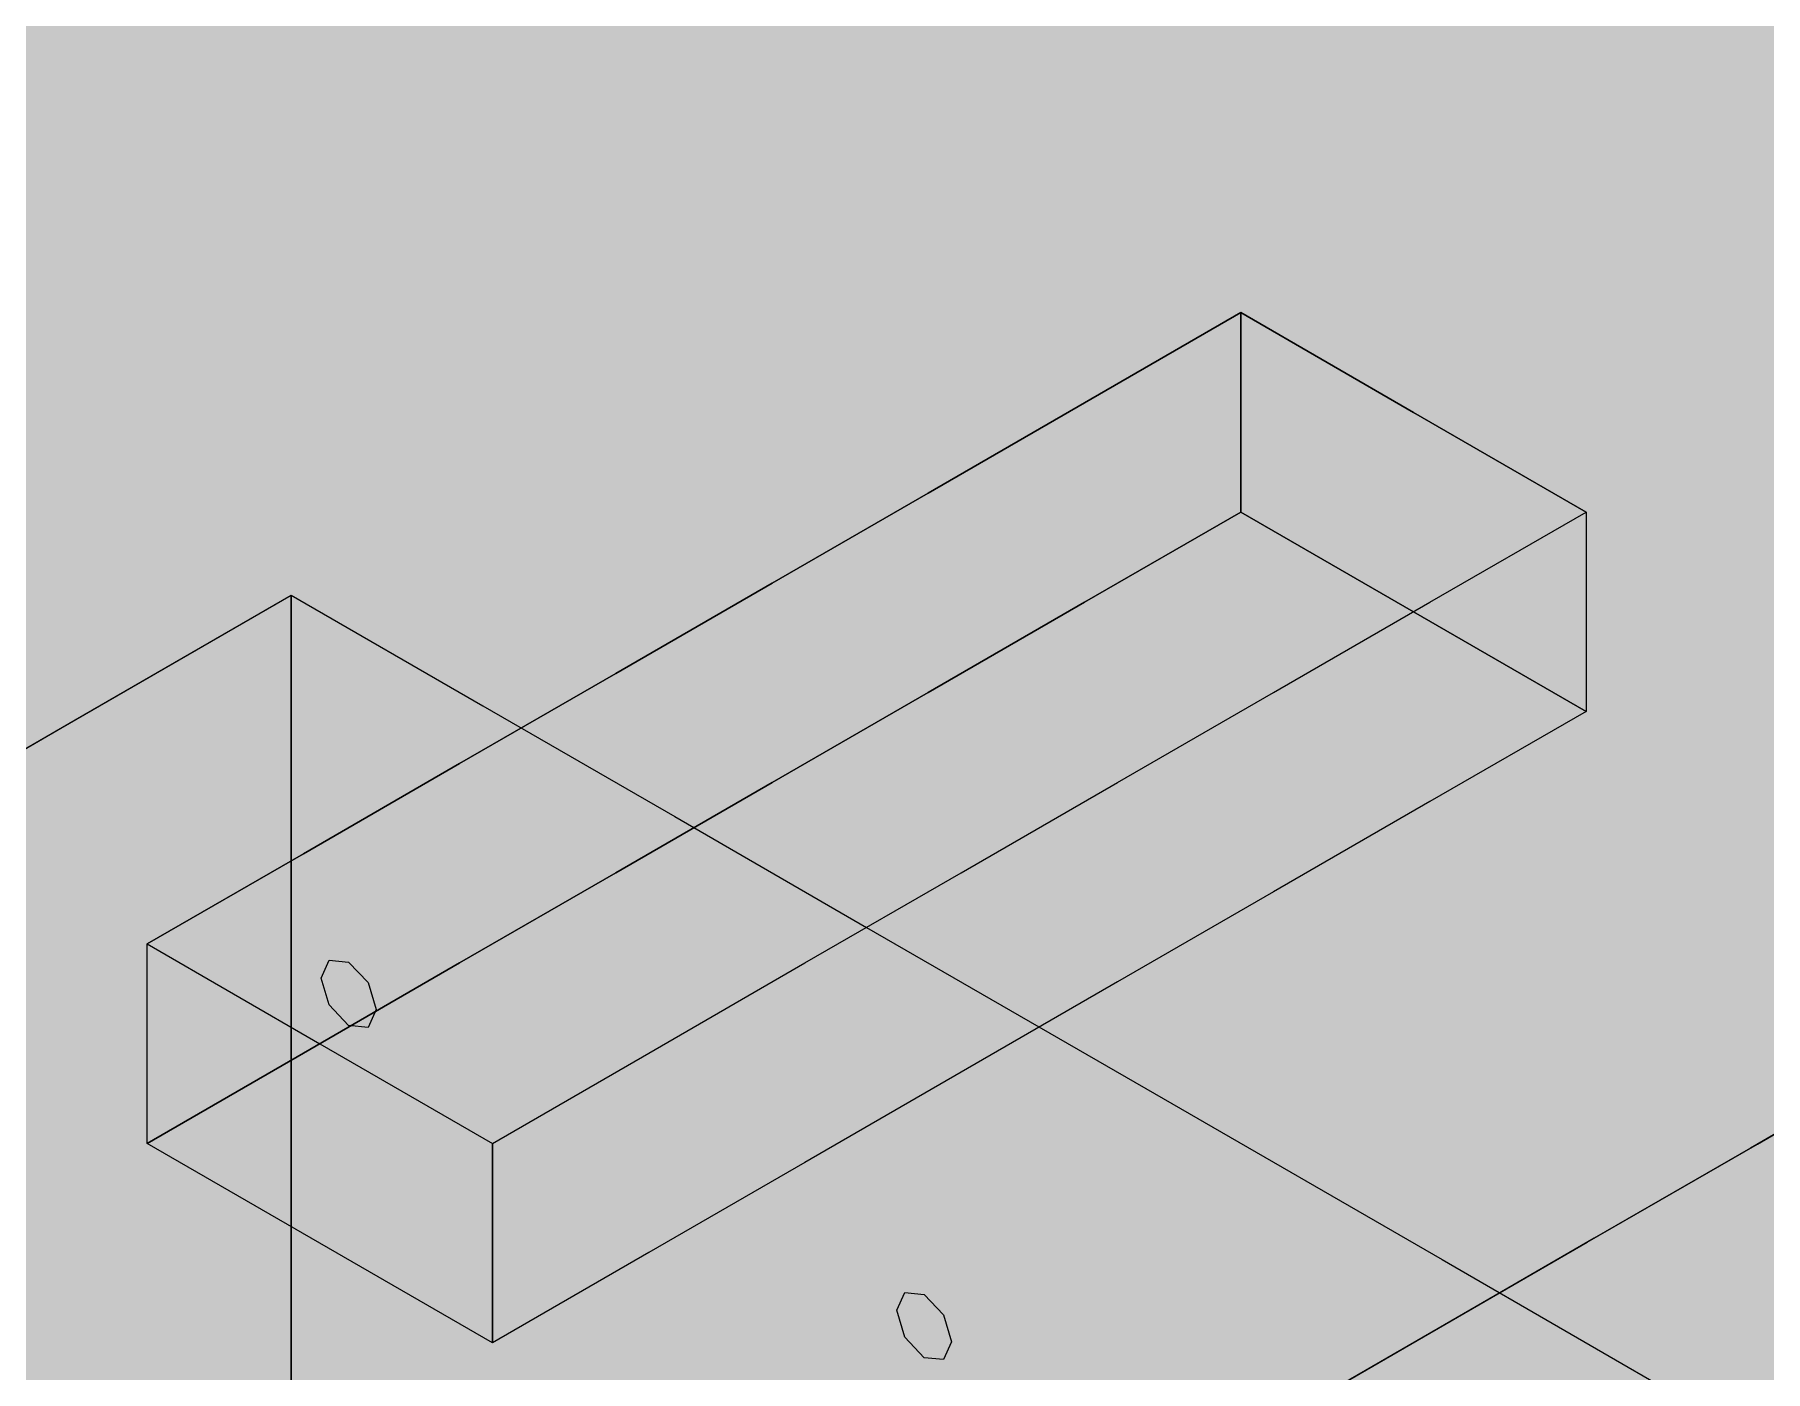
# Model space of a CAD drawing. Header units: metres. Extents: x 349021 to 349543, y 9281040 to 9281959.
# Drawn here: x 349207.323 to 349207.5834, y 9281044.6332 to 9281044.8343 of the extents above; entities that cross this region are included whole.
import ezdxf

# ---------------------------------------------------------------- set-up
doc = ezdxf.new("R2010")
doc.units = ezdxf.units.M
doc.header["$LTSCALE"] = 0.25
doc.layers.add('ISO-3D', color=7, linetype='CONTINUOUS', lineweight=13)
doc.layers.add('ISO-3D-ARISTAS', color=250, linetype='CONTINUOUS', lineweight=13)

msp = doc.modelspace()

# ---------------------------------------------------------------- linework, layer by layer
at = {"layer": 'ISO-3D', "true_color": 0x9e9c96}
for points in [[(349207.55068, 9281044.8475), (349207.52711, 9281044.83389), (349207.52615, 9281044.86167), (349207.50257, 9281044.84806)], [(349207.5988, 9281044.84694), (349207.57522, 9281044.83333), (349207.57426, 9281044.86111), (349207.55068, 9281044.8475)], [(349207.35181, 9281044.8387), (349207.32621, 9281044.82391), (349207.32621, 9281044.85348), (349207.3006, 9281044.8387)], [(349207.40302, 9281044.8387), (349207.37742, 9281044.82391), (349207.37742, 9281044.85348), (349207.35181, 9281044.8387)], [(349207.45423, 9281044.8387), (349207.42863, 9281044.82391), (349207.42863, 9281044.85348), (349207.40302, 9281044.8387)], [(349207.50544, 9281044.8387), (349207.47983, 9281044.82391), (349207.47983, 9281044.85348), (349207.45423, 9281044.8387)], [(349207.55665, 9281044.8387), (349207.53104, 9281044.82391), (349207.53104, 9281044.85348), (349207.50544, 9281044.8387)], [(349207.60785, 9281044.8387), (349207.58225, 9281044.82391), (349207.58225, 9281044.85348), (349207.55665, 9281044.8387)], [(349207.3348, 9281044.83619), (349207.31129, 9281044.82262), (349207.31026, 9281044.85036), (349207.28675, 9281044.83679)], [(349207.38284, 9281044.8356), (349207.35933, 9281044.82202), (349207.3583, 9281044.84976), (349207.3348, 9281044.83619)], [(349207.43088, 9281044.835), (349207.40738, 9281044.82143), (349207.40635, 9281044.84917), (349207.38284, 9281044.8356)], [(349207.479, 9281044.83444), (349207.45542, 9281044.82083), (349207.45446, 9281044.84861), (349207.43088, 9281044.835)], [(349207.52711, 9281044.83389), (349207.50353, 9281044.82028), (349207.50257, 9281044.84806), (349207.479, 9281044.83444)], [(349207.57522, 9281044.83333), (349207.55165, 9281044.81972), (349207.55068, 9281044.8475), (349207.52711, 9281044.83389)], [(349207.62478, 9281044.83194), (349207.6012, 9281044.81833), (349207.5988, 9281044.84694), (349207.57522, 9281044.83333)], [(349207.32621, 9281044.82391), (349207.3006, 9281044.80913), (349207.3006, 9281044.8387), (349207.275, 9281044.82391)], [(349207.37742, 9281044.82391), (349207.35181, 9281044.80913), (349207.35181, 9281044.8387), (349207.32621, 9281044.82391)], [(349207.42863, 9281044.82391), (349207.40302, 9281044.80913), (349207.40302, 9281044.8387), (349207.37742, 9281044.82391)], [(349207.47983, 9281044.82391), (349207.45423, 9281044.80913), (349207.45423, 9281044.8387), (349207.42863, 9281044.82391)], [(349207.53104, 9281044.82391), (349207.50544, 9281044.80913), (349207.50544, 9281044.8387), (349207.47983, 9281044.82391)], [(349207.58225, 9281044.82391), (349207.55665, 9281044.80913), (349207.55665, 9281044.8387), (349207.53104, 9281044.82391)], [(349207.63346, 9281044.82391), (349207.60785, 9281044.80913), (349207.60785, 9281044.8387), (349207.58225, 9281044.82391)], [(349207.35933, 9281044.82202), (349207.33583, 9281044.80845), (349207.3348, 9281044.83619), (349207.31129, 9281044.82262)], [(349207.40738, 9281044.82143), (349207.38387, 9281044.80786), (349207.38284, 9281044.8356), (349207.35933, 9281044.82202)], [(349207.45542, 9281044.82083), (349207.43192, 9281044.80726), (349207.43088, 9281044.835), (349207.40738, 9281044.82143)], [(349207.50353, 9281044.82028), (349207.47996, 9281044.80667), (349207.479, 9281044.83444), (349207.45542, 9281044.82083)], [(349207.55165, 9281044.81972), (349207.52807, 9281044.80611), (349207.52711, 9281044.83389), (349207.50353, 9281044.82028)], [(349207.6012, 9281044.81833), (349207.57763, 9281044.80472), (349207.57522, 9281044.83333), (349207.55165, 9281044.81972)], [(349207.35181, 9281044.80913), (349207.32621, 9281044.79435), (349207.32621, 9281044.82391), (349207.3006, 9281044.80913)], [(349207.40302, 9281044.80913), (349207.37742, 9281044.79435), (349207.37742, 9281044.82391), (349207.35181, 9281044.80913)], [(349207.45423, 9281044.80913), (349207.42863, 9281044.79435), (349207.42863, 9281044.82391), (349207.40302, 9281044.80913)], [(349207.50544, 9281044.80913), (349207.47983, 9281044.79435), (349207.47983, 9281044.82391), (349207.45423, 9281044.80913)], [(349207.55665, 9281044.80913), (349207.53104, 9281044.79435), (349207.53104, 9281044.82391), (349207.50544, 9281044.80913)], [(349207.60785, 9281044.80913), (349207.58225, 9281044.79435), (349207.58225, 9281044.82391), (349207.55665, 9281044.80913)], [(349207.33583, 9281044.80845), (349207.31232, 9281044.79488), (349207.31129, 9281044.82262), (349207.28778, 9281044.80905)], [(349207.38387, 9281044.80786), (349207.36037, 9281044.79429), (349207.35933, 9281044.82202), (349207.33583, 9281044.80845)], [(349207.43192, 9281044.80726), (349207.40841, 9281044.79369), (349207.40738, 9281044.82143), (349207.38387, 9281044.80786)], [(349207.47996, 9281044.80667), (349207.45645, 9281044.7931), (349207.45542, 9281044.82083), (349207.43192, 9281044.80726)], [(349207.52807, 9281044.80611), (349207.5045, 9281044.7925), (349207.50353, 9281044.82028), (349207.47996, 9281044.80667)], [(349207.57763, 9281044.80472), (349207.55405, 9281044.79111), (349207.55165, 9281044.81972), (349207.52807, 9281044.80611)], [(349207.62718, 9281044.80333), (349207.60361, 9281044.78972), (349207.6012, 9281044.81833), (349207.57763, 9281044.80472)], [(349207.32621, 9281044.79435), (349207.3006, 9281044.77957), (349207.3006, 9281044.80913), (349207.275, 9281044.79435)], [(349207.36037, 9281044.79429), (349207.33686, 9281044.78071), (349207.33583, 9281044.80845), (349207.31232, 9281044.79488)], [(349207.37742, 9281044.79435), (349207.35181, 9281044.77957), (349207.35181, 9281044.80913), (349207.32621, 9281044.79435)], [(349207.40841, 9281044.79369), (349207.3849, 9281044.78012), (349207.38387, 9281044.80786), (349207.36037, 9281044.79429)], [(349207.42863, 9281044.79435), (349207.40302, 9281044.77957), (349207.40302, 9281044.80913), (349207.37742, 9281044.79435)], [(349207.47983, 9281044.79435), (349207.45423, 9281044.77957), (349207.45423, 9281044.80913), (349207.42863, 9281044.79435)], [(349207.53104, 9281044.79435), (349207.50544, 9281044.77957), (349207.50544, 9281044.80913), (349207.47983, 9281044.79435)], [(349207.58225, 9281044.79435), (349207.55665, 9281044.77957), (349207.55665, 9281044.80913), (349207.53104, 9281044.79435)], [(349207.63346, 9281044.79435), (349207.60785, 9281044.77957), (349207.60785, 9281044.80913), (349207.58225, 9281044.79435)], [(349207.45645, 9281044.7931), (349207.43295, 9281044.77952), (349207.43192, 9281044.80726), (349207.40841, 9281044.79369)], [(349207.5045, 9281044.7925), (349207.48099, 9281044.77893), (349207.47996, 9281044.80667), (349207.45645, 9281044.7931)], [(349207.55405, 9281044.79111), (349207.53048, 9281044.7775), (349207.52807, 9281044.80611), (349207.5045, 9281044.7925)], [(349207.60361, 9281044.78972), (349207.58003, 9281044.77611), (349207.57763, 9281044.80472), (349207.55405, 9281044.79111)], [(349207.33686, 9281044.78071), (349207.31335, 9281044.76714), (349207.31232, 9281044.79488), (349207.28882, 9281044.78131)], [(349207.35181, 9281044.77957), (349207.32621, 9281044.76478), (349207.32621, 9281044.79435), (349207.3006, 9281044.77957)], [(349207.3849, 9281044.78012), (349207.3614, 9281044.76655), (349207.36037, 9281044.79429), (349207.33686, 9281044.78071)], [(349207.40302, 9281044.77957), (349207.37742, 9281044.76478), (349207.37742, 9281044.79435), (349207.35181, 9281044.77957)], [(349207.43295, 9281044.77952), (349207.40944, 9281044.76595), (349207.40841, 9281044.79369), (349207.3849, 9281044.78012)], [(349207.45423, 9281044.77957), (349207.42863, 9281044.76478), (349207.42863, 9281044.79435), (349207.40302, 9281044.77957)], [(349207.48099, 9281044.77893), (349207.45748, 9281044.76536), (349207.45645, 9281044.7931), (349207.43295, 9281044.77952)], [(349207.50544, 9281044.77957), (349207.47983, 9281044.76478), (349207.47983, 9281044.79435), (349207.45423, 9281044.77957)], [(349207.55665, 9281044.77957), (349207.53104, 9281044.76478), (349207.53104, 9281044.79435), (349207.50544, 9281044.77957)], [(349207.60785, 9281044.77957), (349207.58225, 9281044.76478), (349207.58225, 9281044.79435), (349207.55665, 9281044.77957)], [(349207.58003, 9281044.77611), (349207.55646, 9281044.7625), (349207.55405, 9281044.79111), (349207.53048, 9281044.7775)], [(349207.62742, 9281044.77597), (349207.60385, 9281044.76236), (349207.60361, 9281044.78972), (349207.58003, 9281044.77611)], [(349207.32621, 9281044.76478), (349207.3006, 9281044.75), (349207.3006, 9281044.77957), (349207.275, 9281044.76478)], [(349207.3614, 9281044.76655), (349207.33789, 9281044.75298), (349207.33686, 9281044.78071), (349207.31335, 9281044.76714)], [(349207.37742, 9281044.76478), (349207.35181, 9281044.75), (349207.35181, 9281044.77957), (349207.32621, 9281044.76478)], [(349207.40944, 9281044.76595), (349207.38593, 9281044.75238), (349207.3849, 9281044.78012), (349207.3614, 9281044.76655)], [(349207.42863, 9281044.76478), (349207.40302, 9281044.75), (349207.40302, 9281044.77957), (349207.37742, 9281044.76478)], [(349207.45748, 9281044.76536), (349207.43398, 9281044.75179), (349207.43295, 9281044.77952), (349207.40944, 9281044.76595)], [(349207.47983, 9281044.76478), (349207.45423, 9281044.75), (349207.45423, 9281044.77957), (349207.42863, 9281044.76478)], [(349207.53104, 9281044.76478), (349207.50544, 9281044.75), (349207.50544, 9281044.77957), (349207.47983, 9281044.76478)], [(349207.58225, 9281044.76478), (349207.55665, 9281044.75), (349207.55665, 9281044.77957), (349207.53104, 9281044.76478)], [(349207.63346, 9281044.76478), (349207.60785, 9281044.75), (349207.60785, 9281044.77957), (349207.58225, 9281044.76478)], [(349207.60385, 9281044.76236), (349207.58027, 9281044.74875), (349207.58003, 9281044.77611), (349207.55646, 9281044.7625)], [(349207.33789, 9281044.75298), (349207.31438, 9281044.7394), (349207.31335, 9281044.76714), (349207.28985, 9281044.75357)], [(349207.38593, 9281044.75238), (349207.36243, 9281044.73881), (349207.3614, 9281044.76655), (349207.33789, 9281044.75298)], [(349207.43398, 9281044.75179), (349207.41047, 9281044.73821), (349207.40944, 9281044.76595), (349207.38593, 9281044.75238)], [(349207.35181, 9281044.75), (349207.32621, 9281044.73522), (349207.32621, 9281044.76478), (349207.3006, 9281044.75)], [(349207.40302, 9281044.75), (349207.37742, 9281044.73522), (349207.37742, 9281044.76478), (349207.35181, 9281044.75)], [(349207.45423, 9281044.75), (349207.42863, 9281044.73522), (349207.42863, 9281044.76478), (349207.40302, 9281044.75)], [(349207.50544, 9281044.75), (349207.47983, 9281044.73522), (349207.47983, 9281044.76478), (349207.45423, 9281044.75)], [(349207.55665, 9281044.75), (349207.53104, 9281044.73522), (349207.53104, 9281044.76478), (349207.50544, 9281044.75)], [(349207.60785, 9281044.75), (349207.58225, 9281044.73522), (349207.58225, 9281044.76478), (349207.55665, 9281044.75)], [(349207.53048, 9281044.7475), (349207.50697, 9281044.73393), (349207.5045, 9281044.7625), (349207.48099, 9281044.74893)], [(349207.58027, 9281044.74875), (349207.55677, 9281044.73518), (349207.55646, 9281044.7625), (349207.53295, 9281044.74893)], [(349207.62766, 9281044.74861), (349207.60409, 9281044.735), (349207.60385, 9281044.76236), (349207.58027, 9281044.74875)], [(349207.36243, 9281044.73881), (349207.33892, 9281044.72524), (349207.33789, 9281044.75298), (349207.31438, 9281044.7394)], [(349207.41047, 9281044.73821), (349207.38696, 9281044.72464), (349207.38593, 9281044.75238), (349207.36243, 9281044.73881)], [(349207.32621, 9281044.73522), (349207.3006, 9281044.72043), (349207.3006, 9281044.75), (349207.275, 9281044.73522)], [(349207.37742, 9281044.73522), (349207.35181, 9281044.72043), (349207.35181, 9281044.75), (349207.32621, 9281044.73522)], [(349207.42863, 9281044.73522), (349207.40302, 9281044.72043), (349207.40302, 9281044.75), (349207.37742, 9281044.73522)], [(349207.47983, 9281044.73522), (349207.45423, 9281044.72043), (349207.45423, 9281044.75), (349207.42863, 9281044.73522)], [(349207.50697, 9281044.73393), (349207.48346, 9281044.72036), (349207.48099, 9281044.74893), (349207.45748, 9281044.73536)], [(349207.53104, 9281044.73522), (349207.50544, 9281044.72043), (349207.50544, 9281044.75), (349207.47983, 9281044.73522)], [(349207.55646, 9281044.7325), (349207.53295, 9281044.71893), (349207.53048, 9281044.7475), (349207.50697, 9281044.73393)], [(349207.55677, 9281044.73518), (349207.53326, 9281044.72161), (349207.53295, 9281044.74893), (349207.50945, 9281044.73536)], [(349207.58225, 9281044.73522), (349207.55665, 9281044.72043), (349207.55665, 9281044.75), (349207.53104, 9281044.73522)], [(349207.60409, 9281044.735), (349207.58058, 9281044.72143), (349207.58027, 9281044.74875), (349207.55677, 9281044.73518)], [(349207.63346, 9281044.73522), (349207.60785, 9281044.72043), (349207.60785, 9281044.75), (349207.58225, 9281044.73522)], [(349207.33892, 9281044.72524), (349207.31541, 9281044.71167), (349207.31438, 9281044.7394), (349207.29088, 9281044.72583)], [(349207.38696, 9281044.72464), (349207.36346, 9281044.71107), (349207.36243, 9281044.73881), (349207.33892, 9281044.72524)], [(349207.35181, 9281044.72043), (349207.32621, 9281044.70565), (349207.32621, 9281044.73522), (349207.3006, 9281044.72043)], [(349207.40302, 9281044.72043), (349207.37742, 9281044.70565), (349207.37742, 9281044.73522), (349207.35181, 9281044.72043)], [(349207.45423, 9281044.72043), (349207.42863, 9281044.70565), (349207.42863, 9281044.73522), (349207.40302, 9281044.72043)], [(349207.48346, 9281044.72036), (349207.45996, 9281044.70679), (349207.45748, 9281044.73536), (349207.43398, 9281044.72179)], [(349207.50544, 9281044.72043), (349207.47983, 9281044.70565), (349207.47983, 9281044.73522), (349207.45423, 9281044.72043)], [(349207.53326, 9281044.72161), (349207.50975, 9281044.70804), (349207.50945, 9281044.73536), (349207.48594, 9281044.72179)], [(349207.55665, 9281044.72043), (349207.53104, 9281044.70565), (349207.53104, 9281044.73522), (349207.50544, 9281044.72043)], [(349207.58058, 9281044.72143), (349207.55708, 9281044.70786), (349207.55677, 9281044.73518), (349207.53326, 9281044.72161)], [(349207.60785, 9281044.72043), (349207.58225, 9281044.70565), (349207.58225, 9281044.73522), (349207.55665, 9281044.72043)], [(349207.62791, 9281044.72125), (349207.6044, 9281044.70768), (349207.60409, 9281044.735), (349207.58058, 9281044.72143)], [(349207.53295, 9281044.71893), (349207.50945, 9281044.70536), (349207.50697, 9281044.73393), (349207.48346, 9281044.72036)], [(349207.36346, 9281044.71107), (349207.33995, 9281044.6975), (349207.33892, 9281044.72524), (349207.31541, 9281044.71167)], [(349207.45996, 9281044.70679), (349207.43645, 9281044.69321), (349207.43398, 9281044.72179), (349207.41047, 9281044.70821)], [(349207.50975, 9281044.70804), (349207.48625, 9281044.69446), (349207.48594, 9281044.72179), (349207.46243, 9281044.70821)], [(349207.55708, 9281044.70786), (349207.53357, 9281044.69429), (349207.53326, 9281044.72161), (349207.50975, 9281044.70804)], [(349207.32621, 9281044.70565), (349207.3006, 9281044.69087), (349207.3006, 9281044.72043), (349207.275, 9281044.70565)], [(349207.37742, 9281044.70565), (349207.35181, 9281044.69087), (349207.35181, 9281044.72043), (349207.32621, 9281044.70565)], [(349207.42863, 9281044.70565), (349207.40302, 9281044.69087), (349207.40302, 9281044.72043), (349207.37742, 9281044.70565)], [(349207.47983, 9281044.70565), (349207.45423, 9281044.69087), (349207.45423, 9281044.72043), (349207.42863, 9281044.70565)], [(349207.50945, 9281044.70536), (349207.48594, 9281044.69179), (349207.48346, 9281044.72036), (349207.45996, 9281044.70679)], [(349207.53104, 9281044.70565), (349207.50544, 9281044.69087), (349207.50544, 9281044.72043), (349207.47983, 9281044.70565)], [(349207.58225, 9281044.70565), (349207.55665, 9281044.69087), (349207.55665, 9281044.72043), (349207.53104, 9281044.70565)], [(349207.6044, 9281044.70768), (349207.58089, 9281044.69411), (349207.58058, 9281044.72143), (349207.55708, 9281044.70786)], [(349207.63346, 9281044.70565), (349207.60785, 9281044.69087), (349207.60785, 9281044.72043), (349207.58225, 9281044.70565)], [(349207.33995, 9281044.6975), (349207.31638, 9281044.68389), (349207.31541, 9281044.71167), (349207.29184, 9281044.69806)], [(349207.43645, 9281044.69321), (349207.41295, 9281044.67964), (349207.41047, 9281044.70821), (349207.38696, 9281044.69464)], [(349207.48594, 9281044.69179), (349207.46243, 9281044.67821), (349207.45996, 9281044.70679), (349207.43645, 9281044.69321)], [(349207.48625, 9281044.69446), (349207.46274, 9281044.68089), (349207.46243, 9281044.70821), (349207.43893, 9281044.69464)], [(349207.53357, 9281044.69429), (349207.51006, 9281044.68071), (349207.50975, 9281044.70804), (349207.48625, 9281044.69446)], [(349207.58089, 9281044.69411), (349207.55739, 9281044.68054), (349207.55708, 9281044.70786), (349207.53357, 9281044.69429)], [(349207.62821, 9281044.69393), (349207.60471, 9281044.68036), (349207.6044, 9281044.70768), (349207.58089, 9281044.69411)], [(349207.35181, 9281044.69087), (349207.32621, 9281044.67609), (349207.32621, 9281044.70565), (349207.3006, 9281044.69087)], [(349207.40302, 9281044.69087), (349207.37742, 9281044.67609), (349207.37742, 9281044.70565), (349207.35181, 9281044.69087)], [(349207.45423, 9281044.69087), (349207.42863, 9281044.67609), (349207.42863, 9281044.70565), (349207.40302, 9281044.69087)], [(349207.50544, 9281044.69087), (349207.47983, 9281044.67609), (349207.47983, 9281044.70565), (349207.45423, 9281044.69087)], [(349207.55665, 9281044.69087), (349207.53104, 9281044.67609), (349207.53104, 9281044.70565), (349207.50544, 9281044.69087)], [(349207.60785, 9281044.69087), (349207.58225, 9281044.67609), (349207.58225, 9281044.70565), (349207.55665, 9281044.69087)], [(349207.36593, 9281044.6825), (349207.34236, 9281044.66889), (349207.33995, 9281044.6975), (349207.31638, 9281044.68389)], [(349207.41295, 9281044.67964), (349207.38944, 9281044.66607), (349207.38696, 9281044.69464), (349207.36346, 9281044.68107)], [(349207.46243, 9281044.67821), (349207.43893, 9281044.66464), (349207.43645, 9281044.69321), (349207.41295, 9281044.67964)], [(349207.46274, 9281044.68089), (349207.43924, 9281044.66732), (349207.43893, 9281044.69464), (349207.41542, 9281044.68107)], [(349207.51006, 9281044.68071), (349207.48656, 9281044.66714), (349207.48625, 9281044.69446), (349207.46274, 9281044.68089)], [(349207.55739, 9281044.68054), (349207.53388, 9281044.66696), (349207.53357, 9281044.69429), (349207.51006, 9281044.68071)], [(349207.60471, 9281044.68036), (349207.5812, 9281044.66679), (349207.58089, 9281044.69411), (349207.55739, 9281044.68054)], [(349207.32621, 9281044.67609), (349207.3006, 9281044.6613), (349207.3006, 9281044.69087), (349207.275, 9281044.67609)], [(349207.37742, 9281044.67609), (349207.35181, 9281044.6613), (349207.35181, 9281044.69087), (349207.32621, 9281044.67609)], [(349207.42863, 9281044.67609), (349207.40302, 9281044.6613), (349207.40302, 9281044.69087), (349207.37742, 9281044.67609)], [(349207.47983, 9281044.67609), (349207.45423, 9281044.6613), (349207.45423, 9281044.69087), (349207.42863, 9281044.67609)], [(349207.53104, 9281044.67609), (349207.50544, 9281044.6613), (349207.50544, 9281044.69087), (349207.47983, 9281044.67609)], [(349207.58225, 9281044.67609), (349207.55665, 9281044.6613), (349207.55665, 9281044.69087), (349207.53104, 9281044.67609)], [(349207.63346, 9281044.67609), (349207.60785, 9281044.6613), (349207.60785, 9281044.69087), (349207.58225, 9281044.67609)], [(349207.34236, 9281044.66889), (349207.31878, 9281044.65528), (349207.31638, 9281044.68389), (349207.2928, 9281044.67028)], [(349207.39191, 9281044.6675), (349207.36834, 9281044.65389), (349207.36593, 9281044.6825), (349207.34236, 9281044.66889)], [(349207.38944, 9281044.66607), (349207.36593, 9281044.6525), (349207.36346, 9281044.68107), (349207.33995, 9281044.6675)], [(349207.43924, 9281044.66732), (349207.41573, 9281044.65375), (349207.41542, 9281044.68107), (349207.39191, 9281044.6675)], [(349207.48656, 9281044.66714), (349207.46305, 9281044.65357), (349207.46274, 9281044.68089), (349207.43924, 9281044.66732)], [(349207.53388, 9281044.66696), (349207.51037, 9281044.65339), (349207.51006, 9281044.68071), (349207.48656, 9281044.66714)], [(349207.5812, 9281044.66679), (349207.5577, 9281044.65321), (349207.55739, 9281044.68054), (349207.53388, 9281044.66696)], [(349207.43893, 9281044.66464), (349207.41542, 9281044.65107), (349207.41295, 9281044.67964), (349207.38944, 9281044.66607)], [(349207.35181, 9281044.6613), (349207.32621, 9281044.64652), (349207.32621, 9281044.67609), (349207.3006, 9281044.6613)], [(349207.40302, 9281044.6613), (349207.37742, 9281044.64652), (349207.37742, 9281044.67609), (349207.35181, 9281044.6613)], [(349207.45423, 9281044.6613), (349207.42863, 9281044.64652), (349207.42863, 9281044.67609), (349207.40302, 9281044.6613)], [(349207.50544, 9281044.6613), (349207.47983, 9281044.64652), (349207.47983, 9281044.67609), (349207.45423, 9281044.6613)], [(349207.55665, 9281044.6613), (349207.53104, 9281044.64652), (349207.53104, 9281044.67609), (349207.50544, 9281044.6613)], [(349207.60785, 9281044.6613), (349207.58225, 9281044.64652), (349207.58225, 9281044.67609), (349207.55665, 9281044.6613)], [(349207.36834, 9281044.65389), (349207.34476, 9281044.64028), (349207.34236, 9281044.66889), (349207.31878, 9281044.65528)], [(349207.41573, 9281044.65375), (349207.39215, 9281044.64014), (349207.39191, 9281044.6675), (349207.36834, 9281044.65389)], [(349207.46305, 9281044.65357), (349207.43954, 9281044.64), (349207.43924, 9281044.66732), (349207.41573, 9281044.65375)], [(349207.51037, 9281044.65339), (349207.48687, 9281044.63982), (349207.48656, 9281044.66714), (349207.46305, 9281044.65357)], [(349207.5577, 9281044.65321), (349207.53419, 9281044.63964), (349207.53388, 9281044.66696), (349207.51037, 9281044.65339)], [(349207.41542, 9281044.65107), (349207.39191, 9281044.6375), (349207.38944, 9281044.66607), (349207.36593, 9281044.6525)], [(349207.32621, 9281044.64652), (349207.3006, 9281044.63174), (349207.3006, 9281044.6613), (349207.275, 9281044.64652)], [(349207.37742, 9281044.64652), (349207.35181, 9281044.63174), (349207.35181, 9281044.6613), (349207.32621, 9281044.64652)], [(349207.42863, 9281044.64652), (349207.40302, 9281044.63174), (349207.40302, 9281044.6613), (349207.37742, 9281044.64652)], [(349207.47983, 9281044.64652), (349207.45423, 9281044.63174), (349207.45423, 9281044.6613), (349207.42863, 9281044.64652)], [(349207.53104, 9281044.64652), (349207.50544, 9281044.63174), (349207.50544, 9281044.6613), (349207.47983, 9281044.64652)], [(349207.58225, 9281044.64652), (349207.55665, 9281044.63174), (349207.55665, 9281044.6613), (349207.53104, 9281044.64652)], [(349207.63346, 9281044.64652), (349207.60785, 9281044.63174), (349207.60785, 9281044.6613), (349207.58225, 9281044.64652)], [(349207.34476, 9281044.64028), (349207.32119, 9281044.62667), (349207.31878, 9281044.65528), (349207.29521, 9281044.64167)], [(349207.39215, 9281044.64014), (349207.36858, 9281044.62653), (349207.36834, 9281044.65389), (349207.34476, 9281044.64028)], [(349207.43954, 9281044.64), (349207.41597, 9281044.62639), (349207.41573, 9281044.65375), (349207.39215, 9281044.64014)], [(349207.48687, 9281044.63982), (349207.46336, 9281044.62625), (349207.46305, 9281044.65357), (349207.43954, 9281044.64)], [(349207.53419, 9281044.63964), (349207.51068, 9281044.62607), (349207.51037, 9281044.65339), (349207.48687, 9281044.63982)], [(349207.35181, 9281044.63174), (349207.32621, 9281044.61696), (349207.32621, 9281044.64652), (349207.3006, 9281044.63174)], [(349207.40302, 9281044.63174), (349207.37742, 9281044.61696), (349207.37742, 9281044.64652), (349207.35181, 9281044.63174)], [(349207.45423, 9281044.63174), (349207.42863, 9281044.61696), (349207.42863, 9281044.64652), (349207.40302, 9281044.63174)], [(349207.50544, 9281044.63174), (349207.47983, 9281044.61696), (349207.47983, 9281044.64652), (349207.45423, 9281044.63174)], [(349207.55665, 9281044.63174), (349207.53104, 9281044.61696), (349207.53104, 9281044.64652), (349207.50544, 9281044.63174)], [(349207.60785, 9281044.63174), (349207.58225, 9281044.61696), (349207.58225, 9281044.64652), (349207.55665, 9281044.63174)], [(349207.36858, 9281044.62653), (349207.345, 9281044.61292), (349207.34476, 9281044.64028), (349207.32119, 9281044.62667)], [(349207.41597, 9281044.62639), (349207.39239, 9281044.61278), (349207.39215, 9281044.64014), (349207.36858, 9281044.62653)], [(349207.46336, 9281044.62625), (349207.43979, 9281044.61264), (349207.43954, 9281044.64), (349207.41597, 9281044.62639)], [(349207.51068, 9281044.62607), (349207.48718, 9281044.6125), (349207.48687, 9281044.63982), (349207.46336, 9281044.62625)]]:
    msp.add_solid(points, dxfattribs=at)
at = {"layer": 'ISO-3D', "true_color": 0x7f7e7a}
for points in [[(349207.5045, 9281044.7625), (349207.48099, 9281044.74893), (349207.5045, 9281044.7925), (349207.48099, 9281044.77893)], [(349207.48099, 9281044.74893), (349207.45748, 9281044.73536), (349207.48099, 9281044.77893), (349207.45748, 9281044.76536)], [(349207.45748, 9281044.73536), (349207.43398, 9281044.72179), (349207.45748, 9281044.76536), (349207.43398, 9281044.75179)], [(349207.55646, 9281044.7325), (349207.53295, 9281044.71893), (349207.55646, 9281044.7625), (349207.53295, 9281044.74893)], [(349207.43398, 9281044.72179), (349207.41047, 9281044.70821), (349207.43398, 9281044.75179), (349207.41047, 9281044.73821)], [(349207.53295, 9281044.71893), (349207.50945, 9281044.70536), (349207.53295, 9281044.74893), (349207.50945, 9281044.73536)], [(349207.41047, 9281044.70821), (349207.38696, 9281044.69464), (349207.41047, 9281044.73821), (349207.38696, 9281044.72464)], [(349207.50945, 9281044.70536), (349207.48594, 9281044.69179), (349207.50945, 9281044.73536), (349207.48594, 9281044.72179)], [(349207.38696, 9281044.69464), (349207.36346, 9281044.68107), (349207.38696, 9281044.72464), (349207.36346, 9281044.71107)], [(349207.48594, 9281044.69179), (349207.46243, 9281044.67821), (349207.48594, 9281044.72179), (349207.46243, 9281044.70821)], [(349207.36346, 9281044.68107), (349207.33995, 9281044.6675), (349207.36346, 9281044.71107), (349207.33995, 9281044.6975)], [(349207.46243, 9281044.67821), (349207.43893, 9281044.66464), (349207.46243, 9281044.70821), (349207.43893, 9281044.69464)], [(349207.43893, 9281044.66464), (349207.41542, 9281044.65107), (349207.43893, 9281044.69464), (349207.41542, 9281044.68107)], [(349207.41542, 9281044.65107), (349207.39191, 9281044.6375), (349207.41542, 9281044.68107), (349207.39191, 9281044.6675)], [(349207.60785, 9281044.65217), (349207.58225, 9281044.63739), (349207.60785, 9281044.68217), (349207.58225, 9281044.66739)], [(349207.58225, 9281044.63739), (349207.55665, 9281044.62261), (349207.58225, 9281044.66739), (349207.55665, 9281044.65261)], [(349207.55665, 9281044.62261), (349207.53104, 9281044.60783), (349207.55665, 9281044.65261), (349207.53104, 9281044.63783)], [(349207.60785, 9281044.62717), (349207.58225, 9281044.61239), (349207.60785, 9281044.65217), (349207.58225, 9281044.63739)], [(349207.53104, 9281044.60783), (349207.50544, 9281044.59304), (349207.53104, 9281044.63783), (349207.50544, 9281044.62304)], [(349207.58225, 9281044.61239), (349207.55665, 9281044.59761), (349207.58225, 9281044.63739), (349207.55665, 9281044.62261)]]:
    msp.add_solid(points, dxfattribs=at)
at = {"layer": 'ISO-3D', "true_color": 0x8e8d88}
for points in [[(349207.53048, 9281044.7475), (349207.5045, 9281044.7625), (349207.53048, 9281044.7775), (349207.5045, 9281044.7925)], [(349207.55646, 9281044.7325), (349207.53048, 9281044.7475), (349207.55646, 9281044.7625), (349207.53048, 9281044.7775)], [(349207.3616, 9281044.71), (349207.32913, 9281044.69125), (349207.3616, 9281044.75), (349207.32913, 9281044.73125)], [(349207.32913, 9281044.69125), (349207.29665, 9281044.6725), (349207.32913, 9281044.73125), (349207.29665, 9281044.7125)], [(349207.3616, 9281044.67), (349207.32913, 9281044.65125), (349207.3616, 9281044.71), (349207.32913, 9281044.69125)], [(349207.36593, 9281044.6525), (349207.33995, 9281044.6675), (349207.36593, 9281044.6825), (349207.33995, 9281044.6975)], [(349207.32913, 9281044.65125), (349207.29665, 9281044.6325), (349207.32913, 9281044.69125), (349207.29665, 9281044.6725)], [(349207.39191, 9281044.6375), (349207.36593, 9281044.6525), (349207.39191, 9281044.6675), (349207.36593, 9281044.6825)], [(349207.3616, 9281044.65), (349207.32913, 9281044.63125), (349207.3616, 9281044.67), (349207.32913, 9281044.65125)], [(349207.32913, 9281044.63125), (349207.29665, 9281044.6125), (349207.32913, 9281044.65125), (349207.29665, 9281044.6325)], [(349207.3616, 9281044.6), (349207.32913, 9281044.58125), (349207.3616, 9281044.65), (349207.32913, 9281044.63125)]]:
    msp.add_solid(points, dxfattribs=at)
at = {"layer": 'ISO-3D', "true_color": 0xb0aea8}
for points in [[(349207.39047, 9281044.73333), (349207.35583, 9281044.71333), (349207.3616, 9281044.75), (349207.32696, 9281044.73)], [(349207.41934, 9281044.71667), (349207.3847, 9281044.69667), (349207.39047, 9281044.73333), (349207.35583, 9281044.71333)], [(349207.35583, 9281044.71333), (349207.32119, 9281044.69333), (349207.32696, 9281044.73), (349207.29232, 9281044.71)], [(349207.44821, 9281044.7), (349207.41356, 9281044.68), (349207.41934, 9281044.71667), (349207.3847, 9281044.69667)], [(349207.3847, 9281044.69667), (349207.35006, 9281044.67667), (349207.35583, 9281044.71333), (349207.32119, 9281044.69333)], [(349207.49151, 9281044.675), (349207.45687, 9281044.655), (349207.44821, 9281044.7), (349207.41356, 9281044.68)], [(349207.41356, 9281044.68), (349207.37892, 9281044.66), (349207.3847, 9281044.69667), (349207.35006, 9281044.67667)], [(349207.35006, 9281044.67667), (349207.31541, 9281044.65667), (349207.32119, 9281044.69333), (349207.28655, 9281044.67333)], [(349207.45687, 9281044.655), (349207.42222, 9281044.635), (349207.41356, 9281044.68), (349207.37892, 9281044.66)], [(349207.37892, 9281044.66), (349207.34428, 9281044.64), (349207.35006, 9281044.67667), (349207.31541, 9281044.65667)], [(349207.53481, 9281044.65), (349207.50017, 9281044.63), (349207.49151, 9281044.675), (349207.45687, 9281044.655)], [(349207.42222, 9281044.635), (349207.38758, 9281044.615), (349207.37892, 9281044.66), (349207.34428, 9281044.64)], [(349207.34428, 9281044.64), (349207.30964, 9281044.62), (349207.31541, 9281044.65667), (349207.28077, 9281044.63667)], [(349207.50017, 9281044.63), (349207.46553, 9281044.61), (349207.45687, 9281044.655), (349207.42222, 9281044.635)], [(349207.57811, 9281044.625), (349207.54347, 9281044.605), (349207.53481, 9281044.65), (349207.50017, 9281044.63)], [(349207.38758, 9281044.615), (349207.35294, 9281044.595), (349207.34428, 9281044.64), (349207.30964, 9281044.62)], [(349207.46553, 9281044.61), (349207.43088, 9281044.59), (349207.42222, 9281044.635), (349207.38758, 9281044.615)]]:
    msp.add_solid(points, dxfattribs=at)
at = {"layer": 'ISO-3D', "true_color": 0x9e9d98}
for points in [[(349207.39047, 9281044.69333), (349207.3616, 9281044.71), (349207.39047, 9281044.73333), (349207.3616, 9281044.75)], [(349207.41934, 9281044.67667), (349207.39047, 9281044.69333), (349207.41934, 9281044.71667), (349207.39047, 9281044.73333)], [(349207.44821, 9281044.66), (349207.41934, 9281044.67667), (349207.44821, 9281044.7), (349207.41934, 9281044.71667)], [(349207.39047, 9281044.65333), (349207.3616, 9281044.67), (349207.39047, 9281044.69333), (349207.3616, 9281044.71)], [(349207.49151, 9281044.635), (349207.44821, 9281044.66), (349207.49151, 9281044.675), (349207.44821, 9281044.7)], [(349207.41934, 9281044.63667), (349207.39047, 9281044.65333), (349207.41934, 9281044.67667), (349207.39047, 9281044.69333)], [(349207.44821, 9281044.62), (349207.41934, 9281044.63667), (349207.44821, 9281044.66), (349207.41934, 9281044.67667)], [(349207.53481, 9281044.61), (349207.49151, 9281044.635), (349207.53481, 9281044.65), (349207.49151, 9281044.675)], [(349207.39047, 9281044.63333), (349207.3616, 9281044.65), (349207.39047, 9281044.65333), (349207.3616, 9281044.67)], [(349207.49151, 9281044.595), (349207.44821, 9281044.62), (349207.49151, 9281044.635), (349207.44821, 9281044.66)], [(349207.41934, 9281044.61667), (349207.39047, 9281044.63333), (349207.41934, 9281044.63667), (349207.39047, 9281044.65333)], [(349207.39047, 9281044.58667), (349207.3616, 9281044.60333), (349207.39047, 9281044.63333), (349207.3616, 9281044.65)], [(349207.57811, 9281044.585), (349207.53481, 9281044.61), (349207.57811, 9281044.625), (349207.53481, 9281044.65)], [(349207.44821, 9281044.6), (349207.41934, 9281044.61667), (349207.44821, 9281044.62), (349207.41934, 9281044.63667)], [(349207.41934, 9281044.57), (349207.39047, 9281044.58667), (349207.41934, 9281044.61667), (349207.39047, 9281044.63333)], [(349207.53481, 9281044.57), (349207.49151, 9281044.595), (349207.53481, 9281044.61), (349207.49151, 9281044.635)]]:
    msp.add_solid(points, dxfattribs=at)
at = {"layer": 'ISO-3D', "true_color": 0x845437}
for points in [[(349207.34895, 9281044.7066), (349207.34603, 9281044.70352), (349207.30764, 9281044.73044), (349207.30473, 9281044.72736)], [(349207.34895, 9281044.69707), (349207.35186, 9281044.70015), (349207.30764, 9281044.72092), (349207.31056, 9281044.724)], [(349207.39025, 9281044.68275), (349207.38733, 9281044.67967), (349207.34895, 9281044.7066), (349207.34603, 9281044.70352)], [(349207.39025, 9281044.67322), (349207.39316, 9281044.6763), (349207.34895, 9281044.69707), (349207.35186, 9281044.70015)], [(349207.43155, 9281044.6589), (349207.42863, 9281044.65582), (349207.39025, 9281044.68275), (349207.38733, 9281044.67967)], [(349207.43155, 9281044.64938), (349207.43447, 9281044.65246), (349207.39025, 9281044.67322), (349207.39316, 9281044.6763)], [(349207.47285, 9281044.63506), (349207.46994, 9281044.63198), (349207.43155, 9281044.6589), (349207.42863, 9281044.65582)], [(349207.47285, 9281044.62553), (349207.47577, 9281044.62861), (349207.43155, 9281044.64938), (349207.43447, 9281044.65246)], [(349207.51416, 9281044.61121), (349207.51124, 9281044.60813), (349207.47285, 9281044.63506), (349207.46994, 9281044.63198)]]:
    msp.add_solid(points, dxfattribs=at)
at = {"layer": 'ISO-3D', "true_color": 0x6c452d}
for points in [[(349207.35186, 9281044.70688), (349207.34895, 9281044.7066), (349207.31056, 9281044.73073), (349207.30764, 9281044.73044)], [(349207.34603, 9281044.69678), (349207.34895, 9281044.69707), (349207.30473, 9281044.72063), (349207.30764, 9281044.72092)], [(349207.39316, 9281044.68304), (349207.39025, 9281044.68275), (349207.35186, 9281044.70688), (349207.34895, 9281044.7066)], [(349207.38733, 9281044.67294), (349207.39025, 9281044.67322), (349207.34603, 9281044.69678), (349207.34895, 9281044.69707)], [(349207.43447, 9281044.65919), (349207.43155, 9281044.6589), (349207.39316, 9281044.68304), (349207.39025, 9281044.68275)], [(349207.42863, 9281044.64909), (349207.43155, 9281044.64938), (349207.38733, 9281044.67294), (349207.39025, 9281044.67322)], [(349207.47577, 9281044.63535), (349207.47285, 9281044.63506), (349207.43447, 9281044.65919), (349207.43155, 9281044.6589)], [(349207.46994, 9281044.62524), (349207.47285, 9281044.62553), (349207.42863, 9281044.64909), (349207.43155, 9281044.64938)], [(349207.51707, 9281044.6115), (349207.51416, 9281044.61121), (349207.47577, 9281044.63535), (349207.47285, 9281044.63506)]]:
    msp.add_solid(points, dxfattribs=at)
at = {"layer": 'ISO-3D', "true_color": 0x5c3b26}
for points in [[(349207.35307, 9281044.70421), (349207.35186, 9281044.70688), (349207.31177, 9281044.72806), (349207.31056, 9281044.73073)], [(349207.34482, 9281044.69945), (349207.34603, 9281044.69678), (349207.30352, 9281044.7233), (349207.30473, 9281044.72063)], [(349207.39437, 9281044.68037), (349207.39316, 9281044.68304), (349207.35307, 9281044.70421), (349207.35186, 9281044.70688)], [(349207.38612, 9281044.67561), (349207.38733, 9281044.67294), (349207.34482, 9281044.69945), (349207.34603, 9281044.69678)], [(349207.43568, 9281044.65652), (349207.43447, 9281044.65919), (349207.39437, 9281044.68037), (349207.39316, 9281044.68304)], [(349207.42743, 9281044.65176), (349207.42863, 9281044.64909), (349207.38612, 9281044.67561), (349207.38733, 9281044.67294)], [(349207.47698, 9281044.63268), (349207.47577, 9281044.63535), (349207.43568, 9281044.65652), (349207.43447, 9281044.65919)], [(349207.46873, 9281044.62791), (349207.46994, 9281044.62524), (349207.42743, 9281044.65176), (349207.42863, 9281044.64909)], [(349207.51828, 9281044.60883), (349207.51707, 9281044.6115), (349207.47698, 9281044.63268), (349207.47577, 9281044.63535)]]:
    msp.add_solid(points, dxfattribs=at)
at = {"layer": 'ISO-3D', "true_color": 0x7e5035}
for points in [[(349207.34603, 9281044.70352), (349207.34482, 9281044.69945), (349207.30473, 9281044.72736), (349207.30352, 9281044.7233)], [(349207.35186, 9281044.70015), (349207.35307, 9281044.70421), (349207.31056, 9281044.724), (349207.31177, 9281044.72806)], [(349207.38733, 9281044.67967), (349207.38612, 9281044.67561), (349207.34603, 9281044.70352), (349207.34482, 9281044.69945)], [(349207.39316, 9281044.6763), (349207.39437, 9281044.68037), (349207.35186, 9281044.70015), (349207.35307, 9281044.70421)], [(349207.43447, 9281044.65246), (349207.43568, 9281044.65652), (349207.39316, 9281044.6763), (349207.39437, 9281044.68037)], [(349207.42863, 9281044.65582), (349207.42743, 9281044.65176), (349207.38733, 9281044.67967), (349207.38612, 9281044.67561)], [(349207.47577, 9281044.62861), (349207.47698, 9281044.63268), (349207.43447, 9281044.65246), (349207.43568, 9281044.65652)], [(349207.46994, 9281044.63198), (349207.46873, 9281044.62791), (349207.42863, 9281044.65582), (349207.42743, 9281044.65176)]]:
    msp.add_solid(points, dxfattribs=at)
at = {"layer": 'ISO-3D', "true_color": 0x513422}
for points in [[(349207.36614, 9281044.69238), (349207.36735, 9281044.69505), (349207.32484, 9281044.66854), (349207.32604, 9281044.67121)], [(349207.37439, 9281044.68762), (349207.37318, 9281044.68495), (349207.33308, 9281044.66377), (349207.33188, 9281044.6611)], [(349207.32484, 9281044.66854), (349207.32604, 9281044.67121), (349207.28353, 9281044.64469), (349207.28474, 9281044.64736)], [(349207.33308, 9281044.66377), (349207.33188, 9281044.6611), (349207.29178, 9281044.63993), (349207.29057, 9281044.63726)], [(349207.45274, 9281044.64238), (349207.45395, 9281044.64505), (349207.41144, 9281044.61854), (349207.41265, 9281044.62121)], [(349207.46099, 9281044.63762), (349207.45978, 9281044.63495), (349207.41969, 9281044.61377), (349207.41848, 9281044.6111)]]:
    msp.add_solid(points, dxfattribs=at)
at = {"layer": 'ISO-3D', "true_color": 0x70482f}
for points in [[(349207.36735, 9281044.69505), (349207.37026, 9281044.69476), (349207.32604, 9281044.67121), (349207.32896, 9281044.67092)], [(349207.37318, 9281044.68495), (349207.37026, 9281044.68524), (349207.33188, 9281044.6611), (349207.32896, 9281044.66139)], [(349207.32604, 9281044.67121), (349207.32896, 9281044.67092), (349207.28474, 9281044.64736), (349207.28766, 9281044.64707)], [(349207.33188, 9281044.6611), (349207.32896, 9281044.66139), (349207.29057, 9281044.63726), (349207.28766, 9281044.63755)], [(349207.45395, 9281044.64505), (349207.45687, 9281044.64476), (349207.41265, 9281044.62121), (349207.41556, 9281044.62092)], [(349207.45978, 9281044.63495), (349207.45687, 9281044.63524), (349207.41848, 9281044.6111), (349207.41556, 9281044.61139)]]:
    msp.add_solid(points, dxfattribs=at)
at = {"layer": 'ISO-3D', "true_color": 0x805135}
for points in [[(349207.37026, 9281044.69476), (349207.37318, 9281044.69168), (349207.32896, 9281044.67092), (349207.33188, 9281044.66784)], [(349207.37026, 9281044.68524), (349207.36735, 9281044.68832), (349207.32896, 9281044.66139), (349207.32604, 9281044.66447)], [(349207.32896, 9281044.67092), (349207.33188, 9281044.66784), (349207.28766, 9281044.64707), (349207.29057, 9281044.64399)], [(349207.32896, 9281044.66139), (349207.32604, 9281044.66447), (349207.28766, 9281044.63755), (349207.28474, 9281044.64062)], [(349207.45687, 9281044.64476), (349207.45978, 9281044.64168), (349207.41556, 9281044.62092), (349207.41848, 9281044.61784)], [(349207.45687, 9281044.63524), (349207.45395, 9281044.63832), (349207.41556, 9281044.61139), (349207.41265, 9281044.61447)]]:
    msp.add_solid(points, dxfattribs=at)
at = {"layer": 'ISO-3D', "true_color": 0x6f472f}
for points in [[(349207.37026, 9281044.69), (349207.36614, 9281044.69238), (349207.36735, 9281044.69505)], [(349207.37026, 9281044.69), (349207.36735, 9281044.69505), (349207.37026, 9281044.69476)], [(349207.37026, 9281044.69), (349207.37026, 9281044.69476), (349207.37318, 9281044.69168)], [(349207.37026, 9281044.69), (349207.36735, 9281044.68832), (349207.36614, 9281044.69238)], [(349207.37026, 9281044.69), (349207.37318, 9281044.69168), (349207.37439, 9281044.68762)], [(349207.37026, 9281044.69), (349207.37026, 9281044.68524), (349207.36735, 9281044.68832)], [(349207.37026, 9281044.69), (349207.37318, 9281044.68495), (349207.37026, 9281044.68524)], [(349207.37026, 9281044.69), (349207.37439, 9281044.68762), (349207.37318, 9281044.68495)], [(349207.45687, 9281044.64), (349207.45274, 9281044.64238), (349207.45395, 9281044.64505)], [(349207.45687, 9281044.64), (349207.45395, 9281044.64505), (349207.45687, 9281044.64476)], [(349207.45687, 9281044.64), (349207.45687, 9281044.64476), (349207.45978, 9281044.64168)], [(349207.45687, 9281044.64), (349207.45395, 9281044.63832), (349207.45274, 9281044.64238)], [(349207.45687, 9281044.64), (349207.45978, 9281044.64168), (349207.46099, 9281044.63762)], [(349207.45687, 9281044.64), (349207.45687, 9281044.63524), (349207.45395, 9281044.63832)], [(349207.45687, 9281044.64), (349207.45978, 9281044.63495), (349207.45687, 9281044.63524)], [(349207.45687, 9281044.64), (349207.46099, 9281044.63762), (349207.45978, 9281044.63495)]]:
    msp.add_solid(points, dxfattribs=at)
at = {"layer": 'ISO-3D', "true_color": 0x734930}
for points in [[(349207.36735, 9281044.68832), (349207.36614, 9281044.69238), (349207.32604, 9281044.66447), (349207.32484, 9281044.66854)], [(349207.37318, 9281044.69168), (349207.37439, 9281044.68762), (349207.33188, 9281044.66784), (349207.33308, 9281044.66377)], [(349207.32604, 9281044.66447), (349207.32484, 9281044.66854), (349207.28474, 9281044.64062), (349207.28353, 9281044.64469)], [(349207.33188, 9281044.66784), (349207.33308, 9281044.66377), (349207.29057, 9281044.64399), (349207.29178, 9281044.63993)], [(349207.45395, 9281044.63832), (349207.45274, 9281044.64238), (349207.41265, 9281044.61447), (349207.41144, 9281044.61854)], [(349207.45978, 9281044.64168), (349207.46099, 9281044.63762), (349207.41848, 9281044.61784), (349207.41969, 9281044.61377)]]:
    msp.add_solid(points, dxfattribs=at)
at = {"layer": 'ISO-3D-ARISTAS', "color": 250}
for p, q in [((349207.48099, 9281044.77893), (349207.5045, 9281044.7925)), ((349207.5045, 9281044.7925), (349207.48099, 9281044.77893)), ((349207.5045, 9281044.7925), (349207.5045, 9281044.7625)), ((349207.5045, 9281044.7625), (349207.5045, 9281044.7925)), ((349207.5045, 9281044.7925), (349207.53048, 9281044.7775)), ((349207.53048, 9281044.7775), (349207.5045, 9281044.7925)), ((349207.45748, 9281044.76536), (349207.48099, 9281044.77893)), ((349207.48099, 9281044.77893), (349207.45748, 9281044.76536)), ((349207.53048, 9281044.7775), (349207.55646, 9281044.7625)), ((349207.55646, 9281044.7625), (349207.53048, 9281044.7775)), ((349207.43398, 9281044.75179), (349207.45748, 9281044.76536)), ((349207.45748, 9281044.76536), (349207.43398, 9281044.75179)), ((349207.48099, 9281044.74893), (349207.5045, 9281044.7625)), ((349207.5045, 9281044.7625), (349207.48099, 9281044.74893)), ((349207.5045, 9281044.7625), (349207.53048, 9281044.7475)), ((349207.53048, 9281044.7475), (349207.5045, 9281044.7625)), ((349207.53295, 9281044.74893), (349207.55646, 9281044.7625)), ((349207.53295, 9281044.74893), (349207.55646, 9281044.7625)), ((349207.55646, 9281044.7625), (349207.55646, 9281044.7325)), ((349207.55646, 9281044.7625), (349207.55646, 9281044.7325)), ((349207.41047, 9281044.73821), (349207.43398, 9281044.75179)), ((349207.43398, 9281044.75179), (349207.41047, 9281044.73821)), ((349207.32696, 9281044.73), (349207.3616, 9281044.75)), ((349207.32913, 9281044.73125), (349207.3616, 9281044.75)), ((349207.3616, 9281044.71), (349207.3616, 9281044.75)), ((349207.3616, 9281044.75), (349207.39047, 9281044.73333)), ((349207.3616, 9281044.75), (349207.3616, 9281044.71)), ((349207.3616, 9281044.75), (349207.39047, 9281044.73333)), ((349207.45748, 9281044.73536), (349207.48099, 9281044.74893)), ((349207.48099, 9281044.74893), (349207.45748, 9281044.73536)), ((349207.50945, 9281044.73536), (349207.53295, 9281044.74893)), ((349207.50945, 9281044.73536), (349207.53295, 9281044.74893)), ((349207.53048, 9281044.7475), (349207.55646, 9281044.7325)), ((349207.55646, 9281044.7325), (349207.53048, 9281044.7475)), ((349207.38696, 9281044.72464), (349207.41047, 9281044.73821)), ((349207.41047, 9281044.73821), (349207.38696, 9281044.72464)), ((349207.43398, 9281044.72179), (349207.45748, 9281044.73536)), ((349207.45748, 9281044.73536), (349207.43398, 9281044.72179)), ((349207.48594, 9281044.72179), (349207.50945, 9281044.73536)), ((349207.48594, 9281044.72179), (349207.50945, 9281044.73536)), ((349207.39047, 9281044.73333), (349207.41934, 9281044.71667)), ((349207.39047, 9281044.73333), (349207.41934, 9281044.71667)), ((349207.55646, 9281044.7325), (349207.53295, 9281044.71893)), ((349207.55646, 9281044.7325), (349207.53295, 9281044.71893)), ((349207.29232, 9281044.71), (349207.32696, 9281044.73)), ((349207.29665, 9281044.7125), (349207.32913, 9281044.73125)), ((349207.36346, 9281044.71107), (349207.38696, 9281044.72464)), ((349207.38696, 9281044.72464), (349207.36346, 9281044.71107)), ((349207.43398, 9281044.72179), (349207.41047, 9281044.70821)), ((349207.41047, 9281044.70821), (349207.43398, 9281044.72179)), ((349207.46243, 9281044.70821), (349207.48594, 9281044.72179)), ((349207.46243, 9281044.70821), (349207.48594, 9281044.72179)), ((349207.53295, 9281044.71893), (349207.50945, 9281044.70536)), ((349207.53295, 9281044.71893), (349207.50945, 9281044.70536)), ((349207.41934, 9281044.71667), (349207.44821, 9281044.7)), ((349207.41934, 9281044.71667), (349207.44821, 9281044.7)), ((349207.33995, 9281044.6975), (349207.36346, 9281044.71107)), ((349207.36346, 9281044.71107), (349207.33995, 9281044.6975)), ((349207.3616, 9281044.67), (349207.3616, 9281044.71)), ((349207.3616, 9281044.71), (349207.3616, 9281044.67)), ((349207.38696, 9281044.69464), (349207.41047, 9281044.70821)), ((349207.41047, 9281044.70821), (349207.38696, 9281044.69464)), ((349207.43893, 9281044.69464), (349207.46243, 9281044.70821)), ((349207.43893, 9281044.69464), (349207.46243, 9281044.70821)), ((349207.50945, 9281044.70536), (349207.48594, 9281044.69179)), ((349207.50945, 9281044.70536), (349207.48594, 9281044.69179)), ((349207.44821, 9281044.7), (349207.49151, 9281044.675)), ((349207.44821, 9281044.7), (349207.49151, 9281044.675)), ((349207.33995, 9281044.6675), (349207.33995, 9281044.6975)), ((349207.33995, 9281044.6675), (349207.33995, 9281044.6975)), ((349207.33995, 9281044.6975), (349207.36593, 9281044.6825)), ((349207.33995, 9281044.6975), (349207.36593, 9281044.6825)), ((349207.36346, 9281044.68107), (349207.38696, 9281044.69464)), ((349207.38696, 9281044.69464), (349207.36346, 9281044.68107)), ((349207.36614, 9281044.69238), (349207.36735, 9281044.69505)), ((349207.36614, 9281044.69238), (349207.36735, 9281044.69505)), ((349207.36735, 9281044.69505), (349207.37026, 9281044.69476)), ((349207.36735, 9281044.69505), (349207.37026, 9281044.69476)), ((349207.37026, 9281044.69476), (349207.37318, 9281044.69168)), ((349207.37026, 9281044.69476), (349207.37318, 9281044.69168)), ((349207.41542, 9281044.68107), (349207.43893, 9281044.69464)), ((349207.41542, 9281044.68107), (349207.43893, 9281044.69464)), ((349207.36735, 9281044.68832), (349207.36614, 9281044.69238)), ((349207.36735, 9281044.68832), (349207.36614, 9281044.69238)), ((349207.37318, 9281044.69168), (349207.37439, 9281044.68762)), ((349207.37318, 9281044.69168), (349207.37439, 9281044.68762)), ((349207.48594, 9281044.69179), (349207.46243, 9281044.67821)), ((349207.48594, 9281044.69179), (349207.46243, 9281044.67821)), ((349207.37026, 9281044.68524), (349207.36735, 9281044.68832)), ((349207.37026, 9281044.68524), (349207.36735, 9281044.68832)), ((349207.37439, 9281044.68762), (349207.37318, 9281044.68495)), ((349207.37439, 9281044.68762), (349207.37318, 9281044.68495)), ((349207.37318, 9281044.68495), (349207.37026, 9281044.68524)), ((349207.37318, 9281044.68495), (349207.37026, 9281044.68524)), ((349207.36593, 9281044.6825), (349207.39191, 9281044.6675)), ((349207.36593, 9281044.6825), (349207.39191, 9281044.6675)), ((349207.33995, 9281044.6675), (349207.36346, 9281044.68107)), ((349207.36346, 9281044.68107), (349207.33995, 9281044.6675)), ((349207.39191, 9281044.6675), (349207.41542, 9281044.68107)), ((349207.39191, 9281044.6675), (349207.41542, 9281044.68107)), ((349207.60471, 9281044.68036), (349207.5812, 9281044.66679)), ((349207.58225, 9281044.66739), (349207.60785, 9281044.68217)), ((349207.46243, 9281044.67821), (349207.43893, 9281044.66464)), ((349207.46243, 9281044.67821), (349207.43893, 9281044.66464)), ((349207.49151, 9281044.675), (349207.53481, 9281044.65)), ((349207.49151, 9281044.675), (349207.53481, 9281044.65)), ((349207.3616, 9281044.65), (349207.3616, 9281044.67)), ((349207.3616, 9281044.67), (349207.3616, 9281044.65)), ((349207.36593, 9281044.6525), (349207.33995, 9281044.6675)), ((349207.36593, 9281044.6525), (349207.33995, 9281044.6675)), ((349207.39191, 9281044.6675), (349207.39191, 9281044.6375)), ((349207.39191, 9281044.6375), (349207.39191, 9281044.6675)), ((349207.55665, 9281044.65261), (349207.58225, 9281044.66739)), ((349207.5812, 9281044.66679), (349207.5577, 9281044.65321)), ((349207.43893, 9281044.66464), (349207.41542, 9281044.65107)), ((349207.43893, 9281044.66464), (349207.41542, 9281044.65107)), ((349207.39191, 9281044.6375), (349207.36593, 9281044.6525)), ((349207.39191, 9281044.6375), (349207.36593, 9281044.6525)), ((349207.53104, 9281044.63783), (349207.55665, 9281044.65261)), ((349207.5577, 9281044.65321), (349207.53419, 9281044.63964)), ((349207.3616, 9281044.60333), (349207.3616, 9281044.65)), ((349207.3616, 9281044.65), (349207.3616, 9281044.6)), ((349207.41542, 9281044.65107), (349207.39191, 9281044.6375)), ((349207.41542, 9281044.65107), (349207.39191, 9281044.6375)), ((349207.53481, 9281044.65), (349207.57811, 9281044.625)), ((349207.53481, 9281044.65), (349207.57811, 9281044.625)), ((349207.45274, 9281044.64238), (349207.45395, 9281044.64505)), ((349207.45274, 9281044.64238), (349207.45395, 9281044.64505)), ((349207.45395, 9281044.64505), (349207.45687, 9281044.64476)), ((349207.45395, 9281044.64505), (349207.45687, 9281044.64476)), ((349207.45687, 9281044.64476), (349207.45978, 9281044.64168)), ((349207.45687, 9281044.64476), (349207.45978, 9281044.64168)), ((349207.45395, 9281044.63832), (349207.45274, 9281044.64238)), ((349207.45395, 9281044.63832), (349207.45274, 9281044.64238)), ((349207.45978, 9281044.64168), (349207.46099, 9281044.63762)), ((349207.45978, 9281044.64168), (349207.46099, 9281044.63762)), ((349207.45687, 9281044.63524), (349207.45395, 9281044.63832)), ((349207.45687, 9281044.63524), (349207.45395, 9281044.63832)), ((349207.53419, 9281044.63964), (349207.51068, 9281044.62607)), ((349207.46099, 9281044.63762), (349207.45978, 9281044.63495)), ((349207.46099, 9281044.63762), (349207.45978, 9281044.63495)), ((349207.50544, 9281044.62304), (349207.53104, 9281044.63783)), ((349207.45978, 9281044.63495), (349207.45687, 9281044.63524)), ((349207.45978, 9281044.63495), (349207.45687, 9281044.63524))]:
    msp.add_line(p, q, dxfattribs=at)

doc.saveas('drawing.dxf')
